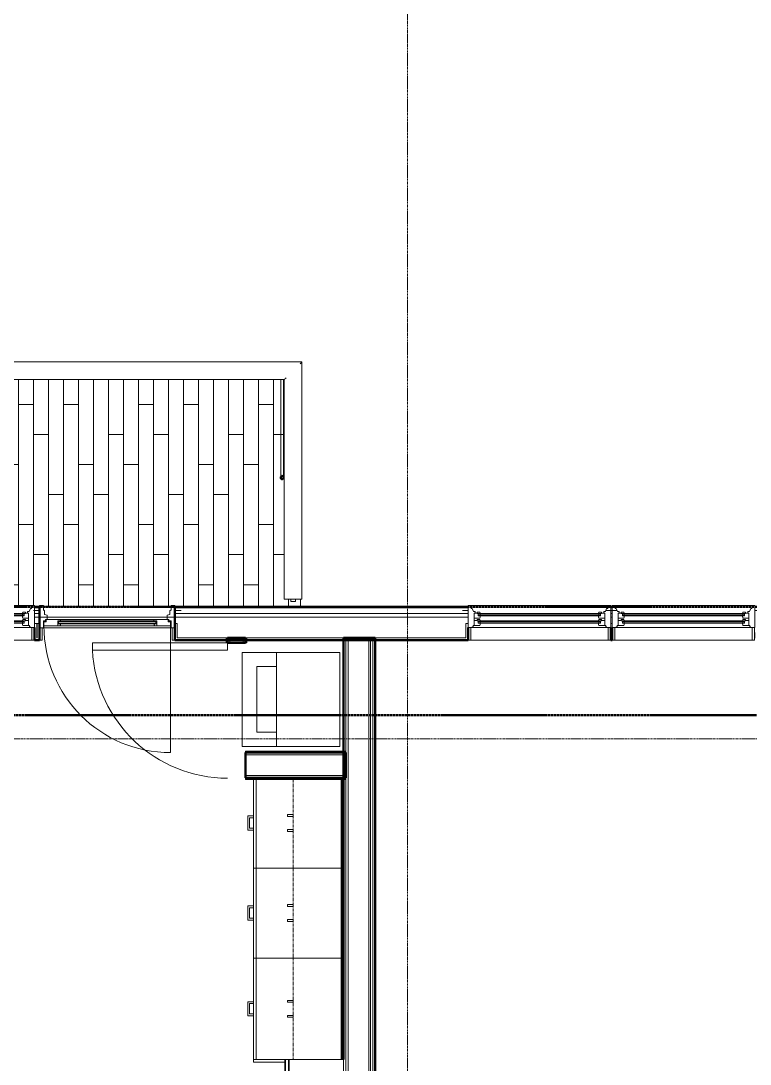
# Model space of a CAD drawing. Header units: inches. Extents: x -4235 to -464, y 9767 to 12347.
# Drawn here: x -2603.3 to -2408.9, y 10729.5 to 11007.5 of the extents above; entities that cross this region are included whole.
import ezdxf

# ---------------------------------------------------------------- set-up
doc = ezdxf.new("R2010")
doc.units = ezdxf.units.IN
doc.header["$MEASUREMENT"] = 0
for name, pattern in [('Dash', [0.25, 0.125, -0.125]), ('Dash 1_16_', [0.125, 0.0625, -0.0625]), ('Grid Line 1_2_', [0.875, 0.5, -0.125, 0.125, -0.125])]:
    doc.linetypes.add(name, pattern=pattern)
for name, color, linetype, lineweight in [('0-1', 170, 'Continuous', 5), ('0-2', 10, 'Continuous', 9), ('A-DOOR-1', 7, 'Continuous', 9), ('A-DOOR-2', 130, 'Continuous', 20), ('A-DOOR-4', 31, 'Continuous', 9), ('A-DOOR-5', 31, 'Continuous', 20), ('A-DOOR-FRAM', 31, 'Continuous', 20), ('A-DOOR-FRAM-2', 31, 'Continuous', 9), ('A-DOOR-GLAZ', 31, 'Continuous', 9), ('A-FLOR-4', 192, 'Continuous', 9), ('A-FLOR-HRAL', 11, 'Continuous', 9), ('A-FLOR-PATT-1', 9, 'Continuous', 9), ('A-GLAZ-1', 151, 'Continuous', 9), ('A-GLAZ-2', 151, 'Continuous', 20), ('A-WALL', 113, 'Continuous', 13), ('A-WALL-1', 250, 'Continuous', 50), ('A-WALL-2', 50, 'Continuous', 13), ('A-WALL-3', 10, 'Continuous', 9), ('A-WALL-4', 254, 'Continuous', 9), ('A-WALL-5', 7, 'Continuous', 9), ('A-WALL-6', 113, 'Continuous', 9), ('A-WALL-7', 113, 'Continuous', 50), ('C-PROP-LINE-1', 91, 'Dash 1_16_', 50), ('I-WALL-1', 250, 'Continuous', 50), ('I-WALL-2', 10, 'Continuous', 9), ('I-WALL-3', 254, 'Continuous', 9), ('P-SANR-FIXT-1', 7, 'Continuous', 9), ('Q-CASE-1', 254, 'Continuous', 9), ('Q-CASE-2', 7, 'Continuous', 9), ('Q-CASE-3', 7, 'Dash', 9), ('Q-CASE-4', 10, 'Continuous', 9), ('S-GRID-1', 1, 'Grid Line 1_2_', 9)]:
    doc.layers.add(name, color=color, linetype=linetype, lineweight=lineweight)

# ---------------------------------------------------------------- blocks, each defined once
blk = doc.blocks.new('Basic Wall _ INT - W4BØF - _5_8 GYP - 2X4 WOOD_BATT_ - 5_8 GYP_ - ___-3182866-BACKGROUND - 3RD FLOOR')
at = {"layer": 'A-WALL-3'}
for p, q in [((-2548.6, 10843.14), (-2548.66, 10843.14)), ((-2548.66, 10843.14), (-2548.45, 10843.14)), ((-2548.46, 10843.14), (-2548.6, 10843.14)), ((-2548.6, 10842.51), (-2548.6, 10843.14)), ((-2548.39, 10843.14), (-2548.45, 10843.14)), ((-2548.45, 10843.14), (-2548.38, 10843.14)), ((-2548.38, 10843.14), (-2548.37, 10843.14)), ((-2548.37, 10843.14), (-2548.36, 10843.14)), ((-2548.36, 10843.14), (-2548.35, 10843.14)), ((-2548.35, 10843.14), (-2548.33, 10843.14)), ((-2548.33, 10843.14), (-2548.31, 10843.14)), ((-2548.31, 10843.14), (-2548.29, 10843.14)), ((-2548.29, 10843.14), (-2548.25, 10843.14)), ((-2548.25, 10843.14), (-2548.27, 10843.14)), ((-2548.25, 10843.14), (-2548.25, 10842.51))]:
    blk.add_line(p, q, dxfattribs=at)
at = {"layer": 'A-WALL-4'}
for p, q in [((-2548.66, 10842.51), (-2548.66, 10843.14)), ((-2548.38, 10843.14), (-2548.38, 10842.51)), ((-2548.66, 10841.8), (-2548.6, 10841.8)), ((-2548.6, 10841.8), (-2548.6, 10842.5)), ((-2548.6, 10841.8), (-2548.46, 10841.8)), ((-2548.45, 10841.8), (-2548.39, 10841.8)), ((-2548.37, 10841.8), (-2548.38, 10841.8)), ((-2548.27, 10841.8), (-2548.25, 10841.8)), ((-2548.25, 10842.51), (-2548.25, 10841.8))]:
    blk.add_line(p, q, dxfattribs=at)
at = {"layer": 'A-WALL-5'}
for p, q in [((-2548.66, 10841.8), (-2548.66, 10842.51)), ((-2548.38, 10841.8), (-2548.66, 10841.8)), ((-2548.38, 10842.51), (-2548.38, 10841.8)), ((-2548.29, 10841.8), (-2548.37, 10841.8)), ((-2548.25, 10841.8), (-2548.29, 10841.8))]:
    blk.add_line(p, q, dxfattribs=at)
blk = doc.blocks.new('Basic Wall _ INT - W4BØF - _5_8 GYP - 2X4 WOOD_BATT_ - 5_8 GYP_ - ___-3182865-BACKGROUND - 3RD FLOOR')
at = {"layer": 'A-WALL-3'}
for p, q in [((-2543.5, 10843.14), (-2543.46, 10843.14)), ((-2543.48, 10843.14), (-2543.5, 10843.14)), ((-2543.5, 10843.14), (-2543.5, 10842.51)), ((-2543.46, 10843.14), (-2543.38, 10843.14)), ((-2543.38, 10843.14), (-2543.38, 10843.14)), ((-2543.38, 10843.14), (-2543.09, 10843.14)), ((-2543.3, 10843.14), (-2543.36, 10843.14)), ((-2543.15, 10843.14), (-2543.29, 10843.14)), ((-2543.09, 10843.14), (-2543.15, 10843.14)), ((-2543.15, 10842.51), (-2543.15, 10843.14)), ((-2543.38, 10841.8), (-2543.38, 10841.8))]:
    blk.add_line(p, q, dxfattribs=at)
at = {"layer": 'A-WALL-4'}
for p, q in [((-2543.38, 10842.51), (-2543.38, 10843.14)), ((-2543.09, 10842.51), (-2543.09, 10843.14)), ((-2543.5, 10842.51), (-2543.5, 10841.8)), ((-2543.5, 10841.8), (-2543.48, 10841.8)), ((-2543.36, 10841.8), (-2543.3, 10841.8)), ((-2543.29, 10841.8), (-2543.15, 10841.8)), ((-2543.15, 10841.8), (-2543.15, 10842.51)), ((-2543.15, 10841.8), (-2543.09, 10841.8))]:
    blk.add_line(p, q, dxfattribs=at)
at = {"layer": 'A-WALL-5'}
for p, q in [((-2543.46, 10841.8), (-2543.5, 10841.8)), ((-2543.38, 10841.8), (-2543.46, 10841.8)), ((-2543.38, 10841.8), (-2543.38, 10842.51)), ((-2543.09, 10841.8), (-2543.38, 10841.8)), ((-2543.09, 10841.8), (-2543.09, 10842.51))]:
    blk.add_line(p, q, dxfattribs=at)
blk = doc.blocks.new('Basic Wall _ INT - W6BØF - _5_8 GYP - 2X6 WOOD_BATT_ - 5_8 GYP_ - ___-3182922-BACKGROUND - 3RD FLOOR')
at = {"layer": 'A-WALL-3'}
for p, q in [((-2541.37, 10805.8), (-2517.75, 10805.8)), ((-2517.75, 10805.45), (-2541.37, 10805.45)), ((-2517.75, 10805.8), (-2517.37, 10805.8)), ((-2517.75, 10805.68), (-2517.37, 10805.68)), ((-2517.37, 10805.45), (-2517.75, 10805.45)), ((-2517.37, 10805.39), (-2517.75, 10805.39)), ((-2517.37, 10805.8), (-2516.75, 10805.8)), ((-2516.75, 10805.45), (-2517.37, 10805.45)), ((-2516.75, 10805.8), (-2516.75, 10805.76)), ((-2516.75, 10805.78), (-2516.75, 10805.8)), ((-2516.75, 10805.76), (-2516.75, 10805.74)), ((-2516.75, 10805.74), (-2516.75, 10805.72)), ((-2516.75, 10805.72), (-2516.75, 10805.68)), ((-2516.75, 10805.68), (-2516.75, 10805.51)), ((-2516.75, 10805.6), (-2516.75, 10805.66)), ((-2516.75, 10805.45), (-2516.75, 10805.6)), ((-2516.75, 10805.51), (-2516.75, 10805.39)), ((-2516.75, 10805.39), (-2516.75, 10805.45))]:
    blk.add_line(p, q, dxfattribs=at)
at = {"layer": 'A-WALL-4'}
for p, q in [((-2543.5, 10805.8), (-2543.5, 10805.78)), ((-2543.5, 10805.8), (-2541.37, 10805.8)), ((-2543.5, 10805.66), (-2543.5, 10805.6)), ((-2543.5, 10805.6), (-2543.5, 10805.45)), ((-2543.5, 10805.45), (-2543.5, 10805.39)), ((-2541.37, 10805.45), (-2543.5, 10805.45)), ((-2541.37, 10805.68), (-2517.75, 10805.68)), ((-2517.75, 10805.39), (-2541.37, 10805.39)), ((-2517.37, 10805.68), (-2516.75, 10805.68)), ((-2516.75, 10805.39), (-2517.37, 10805.39))]:
    blk.add_line(p, q, dxfattribs=at)
at = {"layer": 'A-WALL-5'}
for p, q in [((-2543.5, 10805.76), (-2543.5, 10805.8)), ((-2543.5, 10805.68), (-2543.5, 10805.76)), ((-2543.5, 10805.68), (-2541.37, 10805.68)), ((-2543.5, 10805.39), (-2543.5, 10805.68)), ((-2541.37, 10805.39), (-2543.5, 10805.39))]:
    blk.add_line(p, q, dxfattribs=at)
blk = doc.blocks.new('Basic Wall _ INT - W6BØF - _5_8 GYP - 2X6 WOOD_BATT_ - 5_8 GYP_ - ___-3182921-BACKGROUND - 3RD FLOOR')
at = {"layer": 'A-WALL-3'}
for p, q in [((-2516.75, 10812.9), (-2517.37, 10812.9)), ((-2517.37, 10812.55), (-2516.75, 10812.55)), ((-2516.75, 10812.9), (-2516.75, 10812.97)), ((-2516.75, 10812.97), (-2516.75, 10812.85)), ((-2516.75, 10812.76), (-2516.75, 10812.9)), ((-2516.75, 10812.85), (-2516.75, 10812.75)), ((-2516.75, 10812.69), (-2516.75, 10812.75)), ((-2516.75, 10812.75), (-2516.75, 10812.7)), ((-2516.75, 10812.7), (-2516.75, 10812.68)), ((-2516.75, 10812.68), (-2516.75, 10812.67)), ((-2516.75, 10812.67), (-2516.75, 10812.65)), ((-2516.75, 10812.65), (-2516.75, 10812.6)), ((-2516.75, 10812.6), (-2516.75, 10812.55)), ((-2516.75, 10812.55), (-2516.75, 10812.58))]:
    blk.add_line(p, q, dxfattribs=at)
at = {"layer": 'A-WALL-4'}
for p, q in [((-2543.5, 10812.97), (-2543.5, 10812.9)), ((-2543.5, 10812.9), (-2543.5, 10812.76)), ((-2517.37, 10812.9), (-2543.5, 10812.9)), ((-2543.5, 10812.75), (-2543.5, 10812.69)), ((-2543.5, 10812.58), (-2543.5, 10812.55)), ((-2543.5, 10812.55), (-2517.37, 10812.55)), ((-2516.75, 10812.97), (-2517.37, 10812.97)), ((-2516.75, 10812.68), (-2517.37, 10812.68))]:
    blk.add_line(p, q, dxfattribs=at)
at = {"layer": 'A-WALL-5'}
for p, q in [((-2543.5, 10812.68), (-2543.5, 10812.97)), ((-2517.37, 10812.97), (-2543.5, 10812.97)), ((-2517.37, 10812.68), (-2543.5, 10812.68)), ((-2543.5, 10812.6), (-2543.5, 10812.68)), ((-2543.5, 10812.55), (-2543.5, 10812.6))]:
    blk.add_line(p, q, dxfattribs=at)
blk = doc.blocks.new('SWING - SINGLE - FLUSH - 36_ x 80_ - OFFSET PIVOT DOOR AT MAGIC PAK AND WASHER_DRYER-3199414-BACKGROUND - 3RD FLOOR')
at = {"layer": 'A-DOOR-1'}
blk.add_arc((18, 2.37), 36.07, 93.1789, 180, dxfattribs=at)
at = {"layer": 'A-DOOR-2'}
for p, q in [((16, 2.37), (16, 38.39)), ((18, 38.39), (16, 38.39)), ((18, 2.37), (18, 38.39)), ((18, 2.37), (16, 2.37))]:
    blk.add_line(p, q, dxfattribs=at)
blk = doc.blocks.new('Stacked Washer and Dryer - 26_x25_ - Private-1352637-BACKGROUND - 3RD FLOOR')
at = {"layer": 'P-SANR-FIXT-1'}
for p, q in [((0, 12.5), (26, 12.5)), ((0, 12.5), (0, -12.5)), ((16.90625, 12.5), (16.90625, -12.5)), ((26, 12.5), (26, -12.5)), ((16.90625, 8.75), (22.09375, 8.75)), ((22.09375, 8.75), (22.09375, -8.75)), ((22.09375, -8.75), (16.90625, -8.75)), ((26, -12.5), (0, -12.5))]:
    blk.add_line(p, q, dxfattribs=at)
blk = doc.blocks.new('30quot_MicrowaveVent_11166 - 70cm miele oven-2322118-BACKGROUND - 3RD FLOOR')
at = {"layer": 'Q-CASE-2'}
for p, q in [((-14.2, -14.49), (-14.2, 0)), ((15.68, 0), (-14.2, 0)), ((15.68, 0), (15.68, -14.49)), ((15.68, -14.49), (-14.2, -14.49)), ((-14.2, -14.61), (15.68, -14.61)), ((-14.2, -15.39), (-14.2, -14.61)), ((-14.2, -15.6), (-14.2, -15.39)), ((-14.2, -15.39), (15.68, -15.39)), ((-14.2, -15.6), (15.68, -15.6)), ((7.69, -16.55), (7.69, -15.63)), ((7.69, -16.6), (8.88, -16.6)), ((8.88, -15.63), (8.88, -16.55)), ((15.68, -14.61), (15.68, -15.39)), ((15.68, -15.39), (15.68, -15.6))]:
    blk.add_line(p, q, dxfattribs=at)
blk = doc.blocks.new('Base Cabinet 3 Drawer 230 - Base Cabinet 3 Drawer 230 27_-V336-BACKGROUND - 3RD FLOOR')
at = {"layer": 'Q-CASE-1'}
for p, q in [((-12.76, -23.25), (-12.76, -0.38)), ((14.24, -14.49), (14.24, -14.61)), ((14.24, -15.6), (14.24, -23.25)), ((-12.76, -23.25), (-12.76, -24)), ((14.24, -23.25), (-12.76, -23.25)), ((-12.76, -24), (14.24, -24)), ((-1.14, -24), (-0.64, -24)), ((2.61, -24), (2.11, -24)), ((14.24, -24), (14.24, -23.25))]:
    blk.add_line(p, q, dxfattribs=at)
at = {"layer": 'Q-CASE-2'}
for p, q in [((-1.14, -24), (-1.14, -25.5)), ((-0.64, -25), (-0.64, -24)), ((2.11, -25), (-0.64, -25)), ((2.11, -24), (2.11, -25)), ((2.61, -25.5), (2.61, -24)), ((-1.14, -25.5), (2.61, -25.5))]:
    blk.add_line(p, q, dxfattribs=at)
at = {"layer": 'Q-CASE-4'}
for p, q in [((-12.76, -0.38), (-12.76, 0)), ((-12.76, 0), (14.24, 0)), ((-1.14, -24), (-0.64, -24)), ((-1.14, -24), (-0.64, -24)), ((2.61, -24), (2.11, -24)), ((2.61, -24), (2.11, -24))]:
    blk.add_line(p, q, dxfattribs=at)
blk = doc.blocks.new('Base Cabinet 3 Drawer 230 - Base Cabinet 3 Drawer 230 24_-V337-BACKGROUND - 3RD FLOOR')
at = {"layer": 'Q-CASE-1'}
for p, q in [((-11.26, -23.25), (-11.26, -0.38)), ((12.74, -0.38), (12.74, -23.25)), ((-11.26, -23.25), (-11.26, -24)), ((12.74, -23.25), (-11.26, -23.25)), ((-11.26, -24), (12.74, -24)), ((-1.14, -24), (-0.64, -24)), ((2.61, -24), (2.11, -24)), ((12.74, -24), (12.74, -23.25))]:
    blk.add_line(p, q, dxfattribs=at)
at = {"layer": 'Q-CASE-2'}
for p, q in [((-1.14, -24), (-1.14, -25.5)), ((-0.64, -25), (-0.64, -24)), ((2.11, -25), (-0.64, -25)), ((2.11, -24), (2.11, -25)), ((2.61, -25.5), (2.61, -24)), ((-1.14, -25.5), (2.61, -25.5))]:
    blk.add_line(p, q, dxfattribs=at)
at = {"layer": 'Q-CASE-4'}
for p, q in [((-11.26, -0.38), (-11.26, 0)), ((-11.26, 0), (12.74, 0)), ((12.74, 0), (12.74, -0.38)), ((-1.14, -24), (-0.64, -24)), ((-1.14, -24), (-0.64, -24)), ((2.61, -24), (2.11, -24)), ((2.61, -24), (2.11, -24))]:
    blk.add_line(p, q, dxfattribs=at)
blk = doc.blocks.new('Base Cabinet 3 Drawer 230 - Base Cabinet 3 Drawer 230 24_-V342-BACKGROUND - 3RD FLOOR')
at = {"layer": 'Q-CASE-1'}
for p, q in [((-11.26, 24), (12.74, 24)), ((-11.26, 23.25), (-11.26, 24)), ((12.74, 23.25), (-11.26, 23.25)), ((-11.26, 23.25), (-11.26, 0.38)), ((-0.64, 24), (-1.14, 24)), ((2.11, 24), (2.61, 24))]:
    blk.add_line(p, q, dxfattribs=at)
at = {"layer": 'Q-CASE-2'}
for p, q in [((2.61, 25.5), (-1.14, 25.5)), ((-1.14, 25.5), (-1.14, 24)), ((2.61, 24), (2.61, 25.5)), ((-0.64, 24), (-0.64, 25)), ((-0.64, 25), (2.11, 25)), ((2.11, 25), (2.11, 24))]:
    blk.add_line(p, q, dxfattribs=at)
at = {"layer": 'Q-CASE-4'}
for p, q in [((-0.64, 24), (-1.14, 24)), ((-0.64, 24), (-1.14, 24)), ((2.11, 24), (2.61, 24)), ((2.11, 24), (2.61, 24)), ((12.74, 24), (12.74, 23.25)), ((12.74, 0.38), (12.74, 23.25)), ((-11.26, 0.38), (-11.26, 0)), ((12.74, 0), (12.74, 0.38)), ((-11.26, 0), (12.74, 0))]:
    blk.add_line(p, q, dxfattribs=at)
blk = doc.blocks.new('300 Series Wall Hung Cabinet_302 - 27_ X 24_-2766376-BACKGROUND - 3RD FLOOR')
at = {"layer": 'Q-CASE-2'}
for p, q in [((-1.76, 14.69), (-2.25, 14.69)), ((-2.25, 14.69), (-2.25, 13.19)), ((-1.76, 13.19), (-1.76, 14.69)), ((2.24, 14.69), (1.75, 14.69)), ((1.75, 14.69), (1.75, 13.19)), ((2.24, 13.19), (2.24, 14.69)), ((-1.76, 13.19), (-2.25, 13.19)), ((2.24, 13.19), (1.75, 13.19))]:
    blk.add_line(p, q, dxfattribs=at)
at = {"layer": 'Q-CASE-3'}
for p, q in [((-13.5, 0.19), (-13.5, 13.19)), ((-13.5, 13.19), (13.5, 13.19)), ((13.5, 13.19), (13.5, 0.19)), ((13.5, 0.19), (-13.5, 0.19))]:
    blk.add_line(p, q, dxfattribs=at)
blk = doc.blocks.new('300 Series Wall Hung Cabinet_302 - 24_ X 24_-2588623-BACKGROUND - 3RD FLOOR')
at = {"layer": 'Q-CASE-2'}
for p, q in [((-2.25, -13.19), (-1.76, -13.19)), ((-2.25, -13.19), (-2.25, -14.69)), ((-1.76, -14.69), (-1.76, -13.19)), ((1.75, -13.19), (2.24, -13.19)), ((1.75, -13.19), (1.75, -14.69)), ((2.24, -14.69), (2.24, -13.19)), ((-2.25, -14.69), (-1.76, -14.69)), ((1.75, -14.69), (2.24, -14.69))]:
    blk.add_line(p, q, dxfattribs=at)
at = {"layer": 'Q-CASE-3'}
for p, q in [((12, -0.19), (-12, -0.19)), ((-12, -0.19), (-12, -13.19)), ((12, -13.19), (12, -0.19)), ((-12, -13.19), (12, -13.19))]:
    blk.add_line(p, q, dxfattribs=at)
blk = doc.blocks.new('300 Series Wall Hung Cabinet_302 - 24_ X 24_-2590484-BACKGROUND - 3RD FLOOR')
at = {"layer": 'Q-CASE-2'}
for p, q in [((-1.76, 14.69), (-2.25, 14.69)), ((-2.25, 14.69), (-2.25, 13.19)), ((-1.76, 13.19), (-1.76, 14.69)), ((2.24, 14.69), (1.75, 14.69)), ((1.75, 14.69), (1.75, 13.19)), ((2.24, 13.19), (2.24, 14.69)), ((-1.76, 13.19), (-2.25, 13.19)), ((2.24, 13.19), (1.75, 13.19))]:
    blk.add_line(p, q, dxfattribs=at)
at = {"layer": 'Q-CASE-3'}
for p, q in [((-12, 0.19), (-12, 13.19)), ((-12, 13.19), (12, 13.19)), ((12, 13.19), (12, 0.19)), ((12, 0.19), (-12, 0.19))]:
    blk.add_line(p, q, dxfattribs=at)
blk = doc.blocks.new('CTR - 1st Phase - Unit Layouts_rvt-2-BACKGROUND - 3RD FLOOR')
at = {"layer": 'A-WALL-1'}
for p, q in [((-2548.25, 10843.14), (-2548.25, 10841.8)), ((-2547.63, 10843.14), (-2548.25, 10843.14)), ((-2544.13, 10843.14), (-2547.63, 10843.14)), ((-2543.5, 10843.14), (-2544.13, 10843.14)), ((-2543.5, 10841.8), (-2543.5, 10843.14)), ((-2548.25, 10841.8), (-2543.5, 10841.8)), ((-2516.75, 10812.55), (-2543.5, 10812.55)), ((-2543.5, 10812.55), (-2543.5, 10805.8)), ((-2516.75, 10805.8), (-2516.75, 10812.55)), ((-2543.5, 10805.8), (-2516.75, 10805.8)), ((-2517.37, 10805.8), (-2517.75, 10805.8)), ((-2517.75, 10805.8), (-2517.75, 10730.8)), ((-2517.37, 10730.8), (-2517.37, 10805.8))]:
    blk.add_line(p, q, dxfattribs=at)
at = {"layer": 'A-WALL-2'}
for p, q in [((-2547.63, 10841.8), (-2547.63, 10842.51)), ((-2544.13, 10842.51), (-2547.63, 10842.51)), ((-2544.13, 10841.8), (-2544.13, 10842.51)), ((-2516.75, 10811.93), (-2543.5, 10811.93)), ((-2516.75, 10806.43), (-2543.5, 10806.43))]:
    blk.add_line(p, q, dxfattribs=at)
at = {"layer": 'A-WALL-3'}
for p, q in [((-2548.25, 10843.14), (-2548.25, 10842.51)), ((-2548.25, 10843.14), (-2543.5, 10843.14)), ((-2543.5, 10842.51), (-2543.5, 10843.14)), ((-2548.25, 10842.51), (-2548.25, 10841.8)), ((-2543.5, 10841.8), (-2543.5, 10842.51)), ((-2517.37, 10812.55), (-2543.5, 10812.55)), ((-2516.75, 10812.55), (-2517.37, 10812.55)), ((-2516.75, 10812.55), (-2516.75, 10805.8)), ((-2543.5, 10805.8), (-2541.37, 10805.8)), ((-2541.37, 10805.8), (-2517.75, 10805.8)), ((-2517.75, 10805.8), (-2517.37, 10805.8)), ((-2517.75, 10805.8), (-2517.37, 10805.8)), ((-2517.37, 10805.8), (-2516.75, 10805.8)), ((-2517.37, 10730.8), (-2517.37, 10805.8))]:
    blk.add_line(p, q, dxfattribs=at)
at = {"layer": 'A-WALL-4'}
for p, q in [((-2543.5, 10841.8), (-2548.25, 10841.8)), ((-2543.5, 10805.8), (-2543.5, 10812.55)), ((-2517.75, 10805.8), (-2517.75, 10730.8))]:
    blk.add_line(p, q, dxfattribs=at)
at = {"layer": 'A-WALL-6'}
for p, q in [((-2541.37, 10805.8), (-2517.75, 10805.8)), ((-2541.37, 10730.05), (-2541.37, 10805.8)), ((-2517.75, 10805.8), (-2541.37, 10805.8)), ((-2541.37, 10730.05), (-2541.37, 10805.8)), ((-2517.75, 10805.8), (-2517.37, 10805.8)), ((-2517.37, 10805.8), (-2517.75, 10805.8)), ((-2517.37, 10805.8), (-2517.37, 10730.8)), ((-2517.37, 10805.8), (-2517.37, 10730.8)), ((-2532.97, 10730.05), (-2541.37, 10730.05)), ((-2532.97, 10730.05), (-2541.37, 10730.05)), ((-2531.86, 10730.05), (-2531.98, 10730.05)), ((-2531.86, 10730.05), (-2531.98, 10730.05))]:
    blk.add_line(p, q, dxfattribs=at)
at = {"layer": '0-2'}
for name in ['Basic Wall _ INT - W4BØF - _5_8 GYP - 2X4 WOOD_BATT_ - 5_8 GYP_ - ___-3182866-BACKGROUND - 3RD FLOOR', 'Basic Wall _ INT - W4BØF - _5_8 GYP - 2X4 WOOD_BATT_ - 5_8 GYP_ - ___-3182865-BACKGROUND - 3RD FLOOR', 'Basic Wall _ INT - W6BØF - _5_8 GYP - 2X6 WOOD_BATT_ - 5_8 GYP_ - ___-3182921-BACKGROUND - 3RD FLOOR', 'Basic Wall _ INT - W6BØF - _5_8 GYP - 2X6 WOOD_BATT_ - 5_8 GYP_ - ___-3182922-BACKGROUND - 3RD FLOOR']:
    blk.add_blockref(name, (0, 0), dxfattribs=at)
for name, p, rotation in [('SWING - SINGLE - FLUSH - 36_ x 80_ - OFFSET PIVOT DOOR AT MAGIC PAK AND WASHER_DRYER-3199414-BACKGROUND - 3RD FLOOR', (-2545.88, 10823.8), 89.9999999998547), ('Stacked Washer and Dryer - 26_x25_ - Private-1352637-BACKGROUND - 3RD FLOOR', (-2518.34, 10826.7), 180), ('Base Cabinet 3 Drawer 230 - Base Cabinet 3 Drawer 230 24_-V342-BACKGROUND - 3RD FLOOR', (-2517.37, 10793.06), 90.0000000000099), ('300 Series Wall Hung Cabinet_302 - 24_ X 24_-2590484-BACKGROUND - 3RD FLOOR', (-2517.56, 10793.8), 89.99999999996454), ('Base Cabinet 3 Drawer 230 - Base Cabinet 3 Drawer 230 24_-V337-BACKGROUND - 3RD FLOOR', (-2517.37, 10770.54), 269.9999999999203), ('300 Series Wall Hung Cabinet_302 - 24_ X 24_-2588623-BACKGROUND - 3RD FLOOR', (-2517.56, 10769.8), 269.9999999999645), ('Base Cabinet 3 Drawer 230 - Base Cabinet 3 Drawer 230 27_-V336-BACKGROUND - 3RD FLOOR', (-2517.37, 10745.04), 269.9999999999203), ('300 Series Wall Hung Cabinet_302 - 27_ X 24_-2766376-BACKGROUND - 3RD FLOOR', (-2517.56, 10744.3), 89.99999999996454), ('30quot_MicrowaveVent_11166 - 70cm miele oven-2322118-BACKGROUND - 3RD FLOOR', (-2517.37, 10716.6), 269.9999999999657)]:
    blk.add_blockref(name, p, dxfattribs=dict(at, rotation=rotation))
blk = doc.blocks.new('CTR - 1st Phase - Common Walls_rvt-2-BACKGROUND - 3RD FLOOR')
at = {"layer": 'A-WALL-2'}
for p, q in [((-2516.75, 10843.14), (-2516.75, 10458.16)), ((-2516.12, 10843.14), (-2516.12, 10458.16)), ((-2510.62, 10843.14), (-2510.62, 10458.16)), ((-2510.12, 10843.14), (-2510.12, 10458.16)), ((-2509.5, 10843.14), (-2509.5, 10458.16))]:
    blk.add_line(p, q, dxfattribs=at)
at = {"layer": 'I-WALL-1'}
for p, q in [((-2508.87, 10843.14), (-2517.37, 10843.14)), ((-2517.37, 10843.14), (-2517.37, 10730.8)), ((-2508.87, 10632.74), (-2508.87, 10843.14))]:
    blk.add_line(p, q, dxfattribs=at)
at = {"layer": 'I-WALL-2'}
for p, q in [((-2517.37, 10843.14), (-2508.87, 10843.14)), ((-2517.37, 10843.14), (-2517.37, 10842.51)), ((-2508.87, 10842.51), (-2508.87, 10843.14)), ((-2517.37, 10812.97), (-2517.37, 10812.85)), ((-2517.37, 10812.85), (-2517.37, 10812.76)), ((-2517.37, 10812.75), (-2517.37, 10812.7)), ((-2517.37, 10812.55), (-2517.37, 10805.8)), ((-2517.37, 10805.66), (-2517.37, 10805.6)), ((-2517.37, 10805.6), (-2517.37, 10805.51)), ((-2517.37, 10805.51), (-2517.37, 10805.39)), ((-2517.37, 10805.39), (-2517.37, 10730.8))]:
    blk.add_line(p, q, dxfattribs=at)
at = {"layer": 'I-WALL-3'}
for p, q in [((-2517.37, 10842.51), (-2517.37, 10812.97)), ((-2508.87, 10673.74), (-2508.87, 10842.51))]:
    blk.add_line(p, q, dxfattribs=at)
blk = doc.blocks.new('Door-Inswing-Andersen-400_Series-Single - 3_ 0-1_8_ x 6_ 7-1_2_ - 3rd floor-V400-BACKGROUND - 3RD FLOOR')
at = {"layer": 'A-DOOR-4'}
blk.add_line((16.87, -0.66), (16.87, -34.41), dxfattribs=at)
blk.add_arc((16.87, -0.66), 33.75, 180, 270, dxfattribs=at)
at = {"layer": 'A-DOOR-5'}
for p, q in [((-16.26, 0.42), (-16.87, 0.41)), ((-16.87, 0.41), (-16.87, -0.66)), ((-16.26, 1.06), (-16.26, 0.42)), ((-16.26, 1.06), (-12.44, 1.06)), ((-13.19, 0.66), (-12.44, 0.66)), ((-13.19, -0.66), (-13.19, 0.66)), ((-12.44, 0.75), (-12.47, 1.06)), ((12.44, 1.06), (-12.44, 1.06)), ((-12.44, 0.66), (-12.44, 0.75)), ((16.26, 1.06), (12.44, 1.06)), ((12.44, 0.75), (12.47, 1.06)), ((12.44, 0.66), (12.44, 0.75)), ((13.19, 0.66), (12.44, 0.66)), ((13.19, -0.66), (13.19, 0.66)), ((16.26, 1.06), (16.26, 0.42)), ((16.26, 0.42), (16.87, 0.41)), ((16.87, 0.41), (16.87, -0.66)), ((-16.87, -0.66), (-12.44, -0.66)), ((-12.44, -0.09), (-13.19, -0.09)), ((-13.19, -0.59), (-12.67, -0.59)), ((-13.19, -0.66), (-13.19, -0.59)), ((-12.67, -0.59), (-12.47, -0.34)), ((-12.47, -0.34), (-12.44, -0.16)), ((-12.44, -0.16), (-12.44, -0.09)), ((12.44, -0.66), (-12.44, -0.66)), ((12.44, -0.09), (13.19, -0.09)), ((12.44, -0.16), (12.44, -0.09)), ((12.47, -0.34), (12.44, -0.16)), ((16.87, -0.66), (12.44, -0.66)), ((12.67, -0.59), (12.47, -0.34)), ((13.19, -0.59), (12.67, -0.59)), ((13.19, -0.66), (13.19, -0.59))]:
    blk.add_line(p, q, dxfattribs=at)
at = {"layer": 'A-DOOR-FRAM'}
for p, q in [((-19.69, 3.44), (-18.06, 3.44)), ((-18.06, 4.75), (-18.06, -1.13)), ((-18.06, 4.75), (-17.03, 4.75)), ((-18.06, 4.44), (-18.06, -1.13)), ((-17.03, 3.63), (-17.03, 4.75)), ((-16.69, 3.39), (-17.03, 3.63)), ((-16.69, 2.39), (-16.69, 3.39)), ((16.69, 3.39), (17.03, 3.63)), ((16.69, 2.39), (16.69, 3.39)), ((17.03, 3.63), (17.03, 4.75)), ((18.06, 4.75), (17.03, 4.75)), ((18.06, 4.75), (18.06, -1.13)), ((18.06, -1.13), (18.06, 4.44)), ((19.69, 3.44), (18.06, 3.44)), ((-17.03, 0.66), (-16.45, 0.66)), ((-17.03, -1.13), (-17.03, 0.66)), ((-16, 2.23), (-16.69, 2.39)), ((-16.45, 0.66), (-16.45, 1.09)), ((-16.45, 1.09), (-16, 1.09)), ((-16, 1.09), (-16, 2.23)), ((16, 2.23), (16.69, 2.39)), ((16, 1.09), (16, 2.23)), ((16.45, 1.09), (16, 1.09)), ((16.45, 0.66), (16.45, 1.09)), ((17.03, 0.66), (16.45, 0.66)), ((17.03, -1.13), (17.03, 0.66)), ((-17.69, -1.13), (-18.06, -1.13)), ((-18.06, -1.13), (-17.94, -1.13)), ((-18.06, -1.13), (-17.03, -1.13)), ((-17.31, -1.13), (17.31, -1.13)), ((18.06, -1.13), (17.03, -1.13)), ((17.94, -1.13), (18.06, -1.13))]:
    blk.add_line(p, q, dxfattribs=at)
at = {"layer": 'A-DOOR-FRAM-2'}
for p, q in [((-17.31, -1.13), (-17.94, -1.13)), ((-17.94, -1.13), (-17.94, -4.44)), ((-17.31, -4.44), (-17.31, -1.13)), ((17.94, -1.13), (17.31, -1.13)), ((17.31, -1.13), (17.31, -4.44)), ((17.94, -4.44), (17.94, -1.13)), ((-17.94, -4.44), (-17.31, -4.44)), ((17.31, -4.44), (17.94, -4.44))]:
    blk.add_line(p, q, dxfattribs=at)
at = {"layer": 'A-DOOR-GLAZ'}
for p, q in [((-12.44, 0.5), (-13.19, 0.5)), ((-13.19, 0.06), (-12.44, 0.06)), ((-12.98, 0.5), (-12.98, 0.06)), ((12.44, 0.66), (-12.44, 0.66)), ((12.44, 0.5), (-12.44, 0.5)), ((12.44, 0.06), (-12.44, 0.06)), ((12.44, 0.5), (13.19, 0.5)), ((13.19, 0.06), (12.44, 0.06)), ((12.98, 0.5), (12.98, 0.06)), ((12.44, -0.09), (-12.44, -0.09))]:
    blk.add_line(p, q, dxfattribs=at)
blk = doc.blocks.new('Window-Double_Hung-Andersen-400_Series-Tilt_Wash - DOUBLE HUNG - COTTAGE - 3RD FLOOR-2888224-BACKGROUND - 3RD FLOOR')
at = {"layer": 'A-GLAZ-1'}
for p, q in [((-16.29, 2.5), (-15.7, 2.5)), ((-16.29, 2.12), (-15.7, 2.12)), ((-16.29, 0.56), (-15.7, 0.56)), ((-16.29, 0.19), (-15.7, 0.19)), ((-15.82, 2.5), (-15.82, 2.12)), ((-15.82, 0.56), (-15.82, 0.19)), ((-15.7, 2.63), (15.7, 2.63)), ((-15.7, 2.5), (15.7, 2.5)), ((-15.7, 2.12), (15.7, 2.12)), ((-15.7, 2), (15.7, 2)), ((-15.7, 0.69), (15.7, 0.69)), ((-15.7, 0.56), (15.7, 0.56)), ((-15.7, 0.19), (15.7, 0.19)), ((-15.7, 0.06), (15.7, 0.06)), ((16.29, 2.5), (15.7, 2.5)), ((16.29, 2.12), (15.7, 2.12)), ((16.29, 0.56), (15.7, 0.56)), ((16.29, 0.19), (15.7, 0.19)), ((15.82, 2.5), (15.82, 2.12)), ((15.82, 0.56), (15.82, 0.19)), ((-19.01, -3.94), (-19.01, -2.44)), ((-19.01, -2.44), (-18.95, -2.44)), ((18.95, -1.06), (-18.95, -1.06)), ((-18.95, -1.06), (-18.95, -4.44)), ((-18.32, -1.06), (-18.32, -4.44)), ((18.32, -1.06), (18.32, -4.44)), ((18.95, -4.44), (18.95, -1.06)), ((18.95, -2.44), (19.01, -2.44)), ((19.01, -2.44), (19.01, -3.94)), ((-18.95, -3.94), (-19.01, -3.94)), ((-18.95, -4.44), (18.95, -4.44)), ((19.01, -3.94), (18.95, -3.94))]:
    blk.add_line(p, q, dxfattribs=at)
at = {"layer": 'A-GLAZ-2'}
for p, q in [((-19.01, 3.44), (-20.51, 3.44)), ((19.01, 4.81), (-19.01, 4.81)), ((-19.01, 4.81), (-19.01, -1.06)), ((-18.2, 4.81), (-18.2, 4)), ((-18.2, 4), (-17.92, 4)), ((-17.92, 4), (-17.61, 3.19)), ((-17.61, 3.19), (-17.14, 3.19)), ((-17.14, 3.19), (-17.14, 2.75)), ((-15.86, 2.97), (-16.57, 2.97)), ((-16.57, 2.63), (-16.57, 2.97)), ((-15.86, 2.97), (-15.7, 2.63)), ((15.86, 2.97), (15.7, 2.63)), ((15.86, 2.97), (16.57, 2.97)), ((16.57, 2.63), (16.57, 2.97)), ((17.14, 3.19), (17.14, 2.75)), ((17.61, 3.19), (17.14, 3.19)), ((17.92, 4), (17.61, 3.19)), ((18.2, 4), (17.92, 4)), ((18.2, 4.81), (18.2, 4)), ((19.01, -1.06), (19.01, 4.81)), ((19.01, 3.44), (20.51, 3.44)), ((-17.42, 2.75), (-16.57, 2.75)), ((-17.42, 2.75), (-17.42, -0.56)), ((-17.42, 1.37), (-15.86, 1.37)), ((-17.42, 0.81), (-16.57, 0.81)), ((-15.7, 2.63), (-16.57, 2.63)), ((-15.86, 1.03), (-16.57, 1.03)), ((-16.57, 0.69), (-16.57, 1.03)), ((-15.7, 0.69), (-16.57, 0.69)), ((-16.29, 2.63), (-16.29, 2)), ((-15.7, 2), (-16.29, 2)), ((-16.29, 0.69), (-16.29, 0.06)), ((-15.7, 0.06), (-16.29, 0.06)), ((-15.86, 1.37), (-15.7, 2)), ((-15.86, 1.03), (-15.7, 0.69)), ((-15.86, -0.56), (-15.7, 0.06)), ((15.7, 2.63), (16.57, 2.63)), ((15.7, 2), (16.29, 2)), ((15.86, 1.37), (15.7, 2)), ((15.86, 1.03), (15.7, 0.69)), ((15.7, 0.69), (16.57, 0.69)), ((15.7, 0.06), (16.29, 0.06)), ((15.86, -0.56), (15.7, 0.06)), ((17.42, 1.37), (15.86, 1.37)), ((15.86, 1.03), (16.57, 1.03)), ((16.29, 2.63), (16.29, 2)), ((16.29, 0.69), (16.29, 0.06)), ((17.42, 2.75), (16.57, 2.75)), ((16.57, 0.69), (16.57, 1.03)), ((17.42, 0.81), (16.57, 0.81)), ((17.42, 2.75), (17.42, -0.56)), ((-19.01, -1.06), (19.01, -1.06)), ((-17.67, -0.78), (-18, -1.06)), ((-17.67, -0.78), (-17.67, -0.56)), ((-17.67, -0.56), (-15.86, -0.56)), ((17.67, -0.56), (15.86, -0.56)), ((17.67, -0.78), (17.67, -0.56)), ((17.67, -0.78), (18, -1.06))]:
    blk.add_line(p, q, dxfattribs=at)
blk = doc.blocks.new('Window-Double_Hung-Andersen-400_Series-Tilt_Wash - DOUBLE HUNG - COTTAGE - 3RD FLOOR-2888547-BACKGROUND - 3RD FLOOR')
at = {"layer": 'A-GLAZ-1'}
for p, q in [((-19.01, 2.44), (-19.01, 3.94)), ((-19.01, 3.94), (-18.95, 3.94)), ((-18.95, 4.44), (18.95, 4.44)), ((-18.95, 1.06), (-18.95, 4.44)), ((-18.32, 1.06), (-18.32, 4.44)), ((18.32, 1.06), (18.32, 4.44)), ((18.95, 4.44), (18.95, 1.06)), ((18.95, 3.94), (19.01, 3.94)), ((19.01, 3.94), (19.01, 2.44)), ((-18.95, 2.44), (-19.01, 2.44)), ((18.95, 1.06), (-18.95, 1.06)), ((19.01, 2.44), (18.95, 2.44)), ((-16.29, -0.19), (-15.7, -0.19)), ((-16.29, -0.56), (-15.7, -0.56)), ((-16.29, -2.13), (-15.7, -2.13)), ((-16.29, -2.5), (-15.7, -2.5)), ((-15.82, -0.56), (-15.82, -0.19)), ((-15.82, -2.5), (-15.82, -2.13)), ((-15.7, -0.06), (15.7, -0.06)), ((-15.7, -0.19), (15.7, -0.19)), ((-15.7, -0.56), (15.7, -0.56)), ((-15.7, -0.69), (15.7, -0.69)), ((-15.7, -2), (15.7, -2)), ((-15.7, -2.13), (15.7, -2.13)), ((-15.7, -2.5), (15.7, -2.5)), ((-15.7, -2.63), (15.7, -2.63)), ((16.29, -0.19), (15.7, -0.19)), ((16.29, -0.56), (15.7, -0.56)), ((16.29, -2.13), (15.7, -2.13)), ((16.29, -2.5), (15.7, -2.5)), ((15.82, -0.56), (15.82, -0.19)), ((15.82, -2.5), (15.82, -2.13))]:
    blk.add_line(p, q, dxfattribs=at)
at = {"layer": 'A-GLAZ-2'}
for p, q in [((-19.01, 1.06), (19.01, 1.06)), ((-19.01, -4.81), (-19.01, 1.06)), ((-17.67, 0.78), (-18, 1.06)), ((-17.67, 0.78), (-17.67, 0.56)), ((-17.67, 0.56), (-15.86, 0.56)), ((-17.42, -2.75), (-17.42, 0.56)), ((-15.86, 0.56), (-15.7, -0.06)), ((15.86, 0.56), (15.7, -0.06)), ((17.67, 0.56), (15.86, 0.56)), ((17.42, -2.75), (17.42, 0.56)), ((17.67, 0.78), (18, 1.06)), ((17.67, 0.78), (17.67, 0.56)), ((19.01, 1.06), (19.01, -4.81)), ((-17.42, -0.81), (-16.57, -0.81)), ((-17.42, -1.37), (-15.86, -1.37)), ((-17.42, -2.75), (-16.57, -2.75)), ((-17.14, -3.19), (-17.14, -2.75)), ((-16.57, -0.69), (-16.57, -1.03)), ((-15.7, -0.69), (-16.57, -0.69)), ((-15.86, -1.03), (-16.57, -1.03)), ((-16.57, -2.63), (-16.57, -2.97)), ((-15.7, -2.63), (-16.57, -2.63)), ((-16.29, -0.69), (-16.29, -0.06)), ((-15.7, -0.06), (-16.29, -0.06)), ((-16.29, -2.63), (-16.29, -2)), ((-15.7, -2), (-16.29, -2)), ((-15.86, -1.03), (-15.7, -0.69)), ((-15.86, -1.37), (-15.7, -2)), ((-15.86, -2.97), (-15.7, -2.63)), ((15.7, -0.06), (16.29, -0.06)), ((15.86, -1.03), (15.7, -0.69)), ((15.7, -0.69), (16.57, -0.69)), ((15.86, -1.37), (15.7, -2)), ((15.7, -2), (16.29, -2)), ((15.86, -2.97), (15.7, -2.63)), ((15.7, -2.63), (16.57, -2.63)), ((15.86, -1.03), (16.57, -1.03)), ((17.42, -1.37), (15.86, -1.37)), ((16.29, -0.69), (16.29, -0.06)), ((16.29, -2.63), (16.29, -2)), ((16.57, -0.69), (16.57, -1.03)), ((17.42, -0.81), (16.57, -0.81)), ((16.57, -2.63), (16.57, -2.97)), ((17.42, -2.75), (16.57, -2.75)), ((17.14, -3.19), (17.14, -2.75)), ((-19.01, -3.44), (-20.51, -3.44)), ((19.01, -4.81), (-19.01, -4.81)), ((-18.2, -4), (-17.92, -4)), ((-18.2, -4.81), (-18.2, -4)), ((-17.92, -4), (-17.61, -3.19)), ((-17.61, -3.19), (-17.14, -3.19)), ((-15.86, -2.97), (-16.57, -2.97)), ((15.86, -2.97), (16.57, -2.97)), ((17.61, -3.19), (17.14, -3.19)), ((17.92, -4), (17.61, -3.19)), ((18.2, -4), (17.92, -4)), ((18.2, -4.81), (18.2, -4)), ((19.01, -3.44), (20.51, -3.44))]:
    blk.add_line(p, q, dxfattribs=at)
blk = doc.blocks.new('Railing - Baluster_01-2700443-BACKGROUND - 3RD FLOOR')
at = {"layer": 'A-FLOR-HRAL'}
for p, q in [((-0.59, 1.18), (0.59, 1.18)), ((-0.59, 0.59), (-0.59, 1.18)), ((0.59, 1.18), (0.59, 0.59))]:
    blk.add_line(p, q, dxfattribs=at)
blk = doc.blocks.new('Railing - Railing-2572432-BACKGROUND - 3RD FLOOR')
at = {"layer": 'A-FLOR-HRAL'}
for p, q in [((-2528.41, 10916.64), (-2642.46, 10916.64)), ((-2642.46, 10916.64), (-2642.46, 10853.39)), ((-2528.41, 10853.39), (-2528.41, 10916.64)), ((-2637.74, 10911.91), (-2533.14, 10911.91)), ((-2637.74, 10853.39), (-2637.74, 10911.91)), ((-2533.14, 10911.91), (-2533.14, 10853.39)), ((-2641.99, 10853.39), (-2642.46, 10853.39)), ((-2638.21, 10853.39), (-2641.99, 10853.39)), ((-2637.74, 10853.39), (-2638.21, 10853.39)), ((-2532.66, 10853.39), (-2533.14, 10853.39)), ((-2528.88, 10853.39), (-2532.66, 10853.39)), ((-2528.41, 10853.39), (-2528.88, 10853.39))]:
    blk.add_line(p, q, dxfattribs=at)
for points, knots in [([(-2642.46, 10916.64), (-2642.46, 10916.64), (-2642.45, 10916.63), (-2642.43, 10916.6), (-2642.4, 10916.58), (-2642.37, 10916.55), (-2642.34, 10916.52), (-2642.32, 10916.49), (-2642.28, 10916.46), (-2642.23, 10916.41), (-2642.2, 10916.38), (-2642.16, 10916.34), (-2642.09, 10916.27), (-2642.03, 10916.21), (-2641.99, 10916.17)], [0, 0, 0, 0, 0.166667, 0.25, 0.333333, 0.416667, 0.458333, 0.5, 0.583333, 0.666667, 0.708333, 0.75, 0.833333, 1, 1, 1, 1]), ([(-2528.41, 10916.64), (-2528.41, 10916.64), (-2528.42, 10916.63), (-2528.45, 10916.6), (-2528.47, 10916.58), (-2528.5, 10916.55), (-2528.53, 10916.52), (-2528.56, 10916.49), (-2528.6, 10916.46), (-2528.64, 10916.41), (-2528.67, 10916.38), (-2528.71, 10916.34), (-2528.78, 10916.27), (-2528.84, 10916.21), (-2528.88, 10916.17)], [0, 0, 0, 0, 0.166667, 0.25, 0.333333, 0.416667, 0.458333, 0.5, 0.583333, 0.666667, 0.708333, 0.75, 0.833333, 1, 1, 1, 1]), ([(-2638.21, 10912.39), (-2638.17, 10912.35), (-2638.11, 10912.28), (-2638.03, 10912.21), (-2637.98, 10912.16), (-2637.95, 10912.12), (-2637.91, 10912.09), (-2637.88, 10912.06), (-2637.85, 10912.03), (-2637.83, 10912.01), (-2637.8, 10911.98), (-2637.77, 10911.95), (-2637.74, 10911.92), (-2637.74, 10911.91), (-2637.74, 10911.91)], [0, 0, 0, 0, 0.166667, 0.25, 0.333333, 0.375, 0.416667, 0.5, 0.541667, 0.583333, 0.666667, 0.75, 0.833333, 1, 1, 1, 1]), ([(-2532.66, 10912.39), (-2532.7, 10912.35), (-2532.77, 10912.28), (-2532.84, 10912.21), (-2532.89, 10912.16), (-2532.93, 10912.12), (-2532.96, 10912.09), (-2532.99, 10912.06), (-2533.02, 10912.03), (-2533.04, 10912.01), (-2533.07, 10911.98), (-2533.1, 10911.95), (-2533.13, 10911.92), (-2533.14, 10911.92), (-2533.14, 10911.91)], [0, 0, 0, 0, 0.166667, 0.25, 0.333333, 0.375, 0.416667, 0.5, 0.541667, 0.583333, 0.666667, 0.75, 0.833333, 1, 1, 1, 1])]:
    blk.add_open_spline(points, degree=3, knots=knots, dxfattribs=at)
at = {"rotation": 180}
blk.add_blockref('Railing - Baluster_01-2700443-BACKGROUND - 3RD FLOOR', (-2530.77, 10853.98), dxfattribs=at)
blk = doc.blocks.new('Walls 103 - Walls 1-2572478-BACKGROUND - 3RD FLOOR')
at = {"layer": 'A-WALL-6'}
for p, q in [((-2534.07, 10911.92), (-2534.07, 10885.82)), ((-2533.32, 10885.82), (-2533.32, 10911.92))]:
    blk.add_line(p, q, dxfattribs=at)
at = {"layer": 'A-WALL-7', "flags": 128}
for points in [[(-2533.32, 10885.82), (-2533.33, 10885.92), (-2533.36, 10886.02), (-2533.41, 10886.1), (-2533.48, 10886.17), (-2533.56, 10886.22), (-2533.65, 10886.25), (-2533.74, 10886.25), (-2533.83, 10886.22), (-2533.91, 10886.17), (-2533.97, 10886.1), (-2534.03, 10886.02), (-2534.06, 10885.92), (-2534.07, 10885.82)], [(-2534.07, 10885.82), (-2534.06, 10885.71), (-2534.03, 10885.62), (-2533.97, 10885.53), (-2533.91, 10885.46), (-2533.83, 10885.41), (-2533.74, 10885.39), (-2533.65, 10885.39), (-2533.56, 10885.41), (-2533.48, 10885.46), (-2533.41, 10885.53), (-2533.36, 10885.62), (-2533.33, 10885.71), (-2533.32, 10885.82)]]:
    blk.add_lwpolyline(points, dxfattribs=at)
blk = doc.blocks.new('Family - ___-2835860-BACKGROUND - 3RD FLOOR')
at = {"layer": 'C-PROP-LINE-1'}
blk.add_line((-2067.92, 10851.39), (-3401.42, 10851.39), dxfattribs=at)
blk = doc.blocks.new('Family - ___-2835903-BACKGROUND - 3RD FLOOR')
at = {"layer": 'C-PROP-LINE-1'}
blk.add_line((-2096.82, 10822.49), (-3400.92, 10822.49), dxfattribs=at)
blk = doc.blocks.new('Family - ___-2835932-BACKGROUND - 3RD FLOOR')
at = {"layer": 'C-PROP-LINE-1'}
blk.add_line((-2067.92, 10851.39), (-3401.42, 10851.39), dxfattribs=at)

msp = doc.modelspace()

# ---------------------------------------------------------------- hatches: boundary and pattern name
at = {"layer": 'A-FLOR-PATT-1'}
h = msp.add_hatch(dxfattribs=at)
h.set_pattern_fill('FP_43', color=256, style=0, pattern_type=2)
h.set_pattern_definition([(270, (-3303.971, 9809.277), (4, 2e-16), []), (0, (-3303.971, 9809.277), (8, 8), [4, -28]), (0, (-3299.971, 9793.277), (8, 8), [4, -28])])
h.paths.add_polyline_path([(-2562.26, 10851.39), (-2528.77, 10851.39), (-2528.77, 10853.39), (-2530.18, 10853.39), (-2530.18, 10852.8), (-2531.36, 10852.8), (-2531.36, 10853.39), (-2533.14, 10853.39), (-2533.14, 10911.91), (-2637.74, 10911.91), (-2637.75, 10853.39), (-2642.1, 10853.39), (-2642.1, 10851.39), (-2637.74, 10851.39), (-2637.74, 10851.76), (-2599.71, 10851.76), (-2599.71, 10851.39), (-2575.3, 10851.39)], flags=0)

# ---------------------------------------------------------------- linework, layer by layer
at = {"layer": 'A-FLOR-4'}
for p, q in [((-2528.77, 10851.39), (-2528.77, 10853.39)), ((-2598.39, 10851.39), (-2562.26, 10851.39)), ((-2562.26, 10848.64), (-2598.39, 10848.64))]:
    msp.add_line(p, q, dxfattribs=at)
at = {"layer": 'A-WALL'}
for p, q in [((-2598.39, 10851.14), (-2599.71, 10851.14)), ((-2598.39, 10849.64), (-2599.71, 10849.64)), ((-2598.39, 10848.64), (-2599.71, 10848.64)), ((-2484.14, 10851.14), (-2562.26, 10851.14)), ((-2484.14, 10849.64), (-2562.26, 10849.64)), ((-2484.14, 10848.64), (-2562.26, 10848.64)), ((-2445.74, 10851.14), (-2446.11, 10851.14)), ((-2445.74, 10849.64), (-2446.11, 10849.64)), ((-2445.74, 10848.64), (-2446.11, 10848.64)), ((-2599.09, 10846.95), (-2599.71, 10846.95)), ((-2599.09, 10846.95), (-2599.09, 10843.14)), ((-2599.01, 10843.14), (-2599.01, 10846.95)), ((-2598.39, 10846.95), (-2599.01, 10846.95)), ((-2561.64, 10846.95), (-2562.26, 10846.95)), ((-2561.64, 10846.95), (-2561.64, 10843.14)), ((-2484.76, 10843.14), (-2484.76, 10846.95)), ((-2484.14, 10846.95), (-2484.76, 10846.95)), ((-2445.74, 10846.95), (-2446.11, 10846.95)), ((-2599.09, 10843.14), (-2599.01, 10843.14)), ((-2561.64, 10843.14), (-2484.76, 10843.14))]:
    msp.add_line(p, q, dxfattribs=at)
at = {"layer": 'A-WALL-6'}
for p, q in [((-2599.71, 10842.51), (-2599.77, 10842.51)), ((-2484.07, 10842.51), (-2484.14, 10842.51)), ((-2446.11, 10842.51), (-2446.17, 10842.51)), ((-2445.67, 10842.51), (-2445.74, 10842.51))]:
    msp.add_line(p, q, dxfattribs=at)
at = {"layer": 'A-WALL-7'}
for p, q in [((-2598.39, 10851.39), (-2599.71, 10851.39)), ((-2598.39, 10842.51), (-2598.39, 10851.39)), ((-2484.14, 10851.39), (-2562.26, 10851.39)), ((-2562.26, 10851.39), (-2562.26, 10842.51)), ((-2445.74, 10851.39), (-2446.11, 10851.39)), ((-2599.71, 10845.89), (-2599.71, 10842.51)), ((-2484.14, 10842.51), (-2484.14, 10845.89)), ((-2446.11, 10845.89), (-2446.11, 10842.51)), ((-2445.74, 10842.51), (-2445.74, 10845.89)), ((-2599.71, 10842.51), (-2598.39, 10842.51)), ((-2562.26, 10842.51), (-2484.14, 10842.51)), ((-2446.11, 10842.51), (-2445.74, 10842.51))]:
    msp.add_line(p, q, dxfattribs=at)
at = {"layer": 'S-GRID-1'}
for p, q in [((-2500.32, 9836.18), (-2500.32, 12297.93)), ((-464.45, 10816.19), (-4185.7, 10816.19))]:
    msp.add_line(p, q, dxfattribs=at)

# ---------------------------------------------------------------- block references
at = {"layer": '0-1'}
for name in ['CTR - 1st Phase - Unit Layouts_rvt-2-BACKGROUND - 3RD FLOOR', 'CTR - 1st Phase - Common Walls_rvt-2-BACKGROUND - 3RD FLOOR']:
    msp.add_blockref(name, (0, 0), dxfattribs=at)
at = {"layer": 'A-DOOR-4'}
msp.add_blockref('Door-Inswing-Andersen-400_Series-Single - 3_ 0-1_8_ x 6_ 7-1_2_ - 3rd floor-V400-BACKGROUND - 3RD FLOOR', (-2580.32, 10846.95), dxfattribs=at)
at = {"layer": 'A-FLOR-HRAL'}
msp.add_blockref('Railing - Railing-2572432-BACKGROUND - 3RD FLOOR', (0, 0), dxfattribs=at)
at = {"layer": 'A-GLAZ-1', "rotation": 180}
msp.add_blockref('Window-Double_Hung-Andersen-400_Series-Tilt_Wash - DOUBLE HUNG - COTTAGE - 3RD FLOOR-2888547-BACKGROUND - 3RD FLOOR', (-2618.72, 10846.95), dxfattribs=at)
at = {"layer": 'A-GLAZ-1'}
for p in [(-2465.12, 10846.95), (-2426.72, 10846.95)]:
    msp.add_blockref('Window-Double_Hung-Andersen-400_Series-Tilt_Wash - DOUBLE HUNG - COTTAGE - 3RD FLOOR-2888224-BACKGROUND - 3RD FLOOR', p, dxfattribs=at)
at = {"layer": 'A-WALL-6'}
msp.add_blockref('Walls 103 - Walls 1-2572478-BACKGROUND - 3RD FLOOR', (0, 0), dxfattribs=at)
at = {"layer": 'C-PROP-LINE-1'}
for name in ['Family - ___-2835860-BACKGROUND - 3RD FLOOR', 'Family - ___-2835932-BACKGROUND - 3RD FLOOR', 'Family - ___-2835903-BACKGROUND - 3RD FLOOR']:
    msp.add_blockref(name, (0, 0), dxfattribs=at)

doc.saveas('drawing.dxf')
